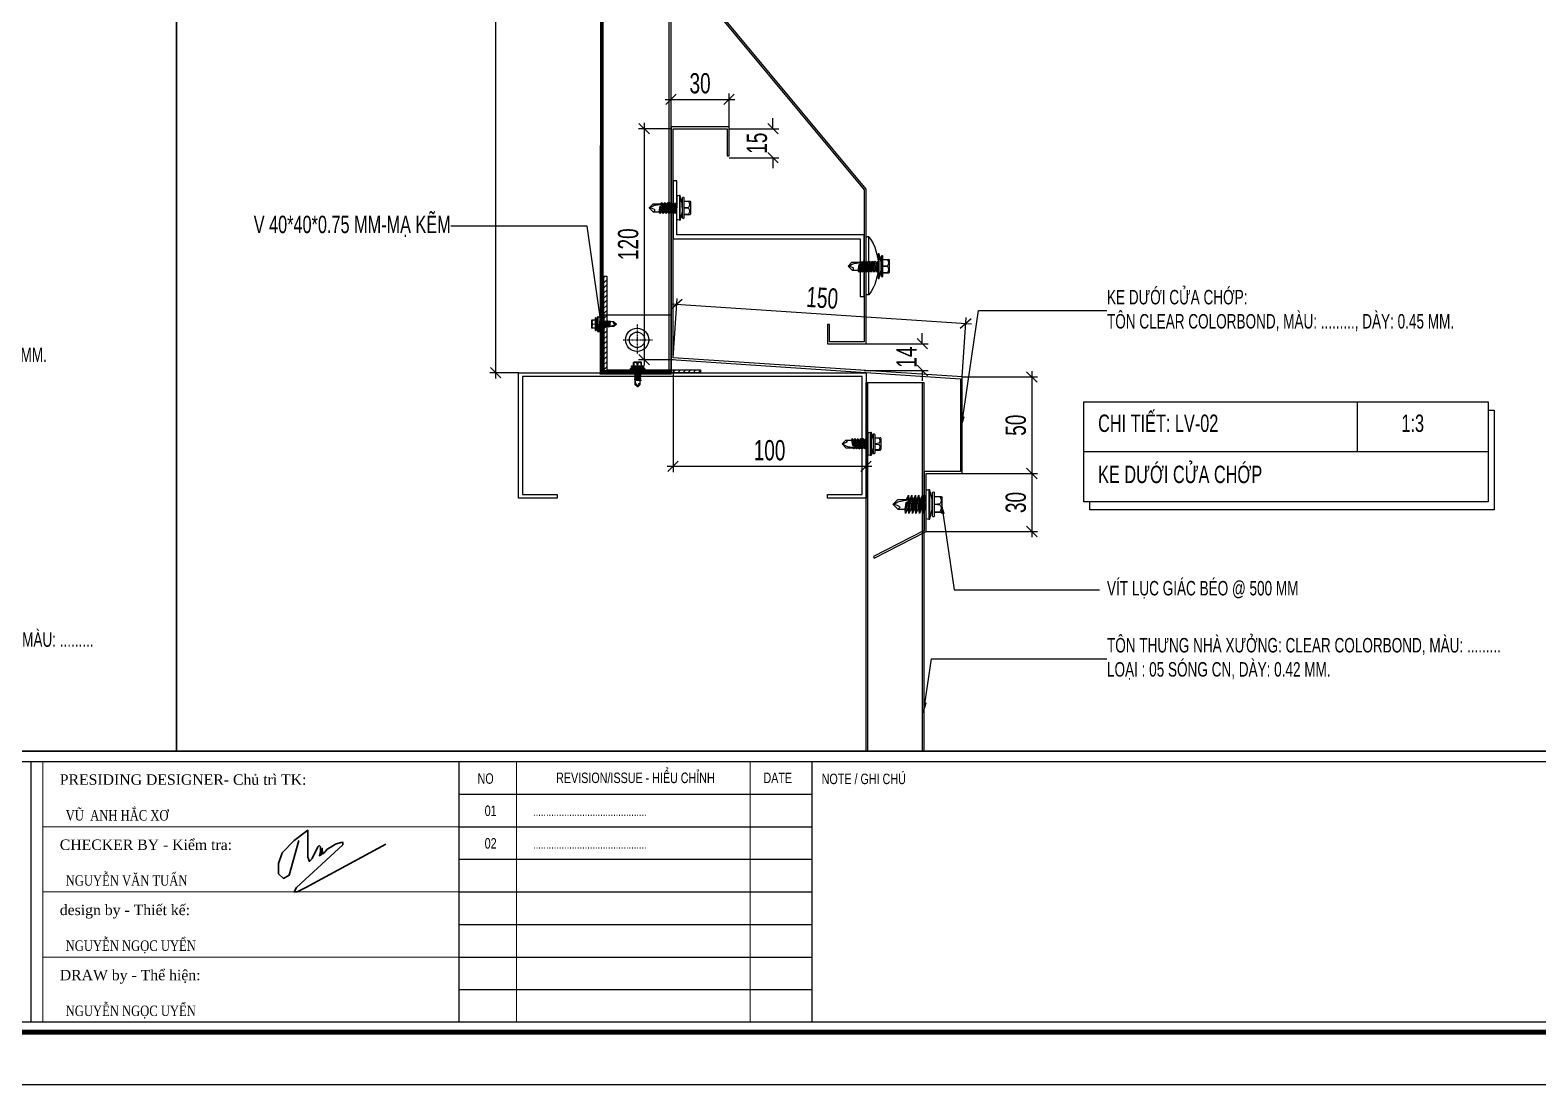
# Model space of a CAD drawing. Header units: inches. Extents: x 315041 to 662841, y -45540 to -35018.
# Drawn here: x 335167.2 to 335427.6, y -37638.9 to -37456.8 of the extents above; entities that cross this region are included whole.
import ezdxf
from ezdxf.enums import TextEntityAlignment as Align

# ---------------------------------------------------------------- set-up
doc = ezdxf.new("R2010")
doc.units = ezdxf.units.IN
doc.header["$MEASUREMENT"] = 0
doc.linetypes.add('AZNB-BN-TL-A- X- POWDER SECTION 1 2 3$0$HIDDEN2', pattern=[0.1875, 0.125, -0.0625])
doc.linetypes.add('HIDDEN', pattern=[0.375, 0.25, -0.125])
for name, color, linetype in [('1', 1, 'Continuous'), ('2', 2, 'Continuous'), ('251', 251, 'Continuous'), ('3', 3, 'Continuous'), ('6', 6, 'Continuous'), ('7', 7, 'Continuous'), ('BAO KHUNG', 31, 'Continuous'), ('flashing', 6, 'Continuous'), ('STRUCTURE', 1, 'Continuous')]:
    doc.layers.add(name, color=color, linetype=linetype)
doc.layers.add('Cover text', color=7, linetype='Continuous', true_color=0x52370f)
doc.layers.add('S-Hatch', color=8, linetype='Continuous', lineweight=9)
doc.styles.add('ST1H', font='vnshxh.shx', dxfattribs={"width": 0.7})
doc.styles.add('ST3', font='times.ttf', dxfattribs={"width": 0.8})
doc.styles.get("Standard").update_dxf_attribs({"font": 'VHARIALN.TTF'})
doc.styles.add('style2', font='VHAVANI.TTF')
doc.dimstyles.new('3', dxfattribs={"dimtxt": 3.5, "dimasz": 1.8, "dimexe": 1, "dimexo": 0, "dimgap": 1, "dimtad": 1, "dimdec": 0, "dimlfac": 3, "dimzin": 0, "dimdsep": 46, "dimtxsty": 'ST1H', "dimblk": 'OBLIQUE', "dimcen": 1, "dimdle": 1, "dimclrd": 8, "dimclre": 8, "dimclrt": 3, "dimadec": 0, "dimazin": 0, "dimtfac": 1, "dimtdec": 0, "dimtix": 1, "dimtofl": 0, "dimtmove": 1, "dimatfit": 3, "dimfxl": 0.18, "dimtolj": 1, "dimtzin": 0, "dimlwd": -1, "dimlwe": -1, "dimarcsym": 1})

# ---------------------------------------------------------------- blocks, each defined once
blk = doc.blocks.new('A$C3be9bcc6')
at = {"layer": '1', "color": 5, "lineweight": 30}
blk.add_lwpolyline([(0.81, 8.89), (-0.84, 2.88), (-1.85, 2.33), (-2.68, 3.13), (-2.68, 4.9), (-2.07, 6.74), (0.04, 8.88), (2.4, 10.63), (2.4, 6), (2.65, 5.25), (3.15, 5.75), (4.09, 7.78), (4.36, 8), (4.55, 7.76), (4.55, 6.96), (4.38, 6.24), (4.73, 6.44), (4.87, 7.5), (4.91, 6.81), (4.96, 6.56), (5.3, 6.85), (5.71, 7.36), (6.26, 7.68), (7.16, 8.21), (8.05, 8.54), (8.45, 8.54), (8.45, 8.14), (0.41, 0.75), (0, 0), (0.54, 0), (2.01, 0.75), (15.87, 8.23)], dxfattribs=at)
blk = doc.blocks.new('A$C75D82031')
at = {"layer": '2', "color": 157, "linetype": 'Continuous'}
blk.add_lwpolyline([(0, 420), (594, 420), (594, 0), (0, 0)], close=True, dxfattribs=at)
at = {"layer": '251', "linetype": 'Continuous'}
for p, q in [((285.8, 50.19), (346.77, 50.19)), ((285.8, 44.56), (346.77, 44.56)), ((285.8, 38.94), (346.77, 38.94)), ((285.8, 33.31), (346.77, 33.31)), ((285.8, 27.69), (346.77, 27.69)), ((285.8, 22.06), (346.77, 22.06)), ((285.8, 16.44), (346.77, 16.44))]:
    blk.add_line(p, q, dxfattribs=at)
at = {"layer": '7', "color": 147, "linetype": 'Continuous'}
blk.add_lwpolyline([(12.33, 57.61), (581.67, 57.61), (581.67, 409.19), (12.33, 409.19)], close=True, dxfattribs=at)
at = {"layer": 'BAO KHUNG', "color": 7}
blk.add_line((346.77, 10.81), (346.77, 55.81), dxfattribs=at)
at = {"layer": 'BAO KHUNG', "color": 167, "linetype": 'Continuous', "const_width": 0.871}
blk.add_lwpolyline([(10.59, 9.07), (583.41, 9.07), (583.41, 410.93), (10.59, 410.93)], close=True, dxfattribs=at)
at = {"layer": 'BAO KHUNG', "color": 7}
for points in [[(144.95, 55.81), (285.8, 55.81), (285.8, 10.81), (144.95, 10.81)], [(211.89, 55.81), (474.14, 55.81), (474.14, 10.81), (211.89, 10.81)]]:
    blk.add_lwpolyline(points, close=True, dxfattribs=at)
at = {"layer": 'S-Hatch'}
for p, q in [((213.95, 10.81), (213.95, 55.81)), ((295.73, 55.81), (295.73, 10.81)), ((336.07, 55.81), (336.07, 10.81)), ((285.8, 44.56), (213.95, 44.56)), ((285.8, 33.31), (213.95, 33.31)), ((285.8, 22.06), (213.95, 22.06))]:
    blk.add_line(p, q, dxfattribs=at)
blk.add_blockref('A$C3be9bcc6', (257.32, 33.31))
at = {"layer": 'BAO KHUNG', "color": 7, "linetype": 'Continuous', "width": 0.9}
for s, p in [('REVISION/ISSUE - HIÓU CHØNH', (316.27, 53)), ('NO', (290.4, 52.88)), ('DATE', (340.86, 52.99)), ('01', (291.27, 47.31)), ('02', (291.27, 41.69))]:
    blk.add_text(s, height=1.8, dxfattribs=at).set_placement(p, align=Align.MIDDLE_CENTER)
at = {"layer": 'BAO KHUNG', "color": 7, "linetype": 'Continuous', "style": 'ST3'}
for s, p in [('PRESIDING DESIGNER- Chủ trì TK:', (216.86, 51.8)), ('CHECKER BY - Kiểm tra:', (216.86, 40.55)), ('design by - Thiết kế:', (216.86, 29.3)), ('DRAW by - Thể hiện:', (216.86, 18.05))]:
    blk.add_text(s, height=1.8, dxfattribs=at).set_placement(p)
at = {"layer": 'BAO KHUNG', "color": 7, "linetype": 'Continuous', "width": 0.9}
blk.add_text('NOTE / GHI CHÚ', height=1.8, dxfattribs=at).set_placement((348.44, 51.92))
at = {"layer": 'Cover text', "linetype": 'Continuous', "width": 0.8}
for s, height, style, p in [('VŨ  ANH HẮC XƠ', 1.8, 'ST3', (217.88, 45.63)), ('............................................', 1.5, 'style2', (298.6, 46.4)), ('............................................', 1.5, 'style2', (298.6, 40.78)), ('NGUYỄN VĂN TUẤN', 1.8, 'ST3', (217.88, 34.38)), ('NGUYỄN NGỌC UYỂN', 1.8, 'ST3', (217.88, 23.13)), ('NGUYỄN NGỌC UYỂN', 1.8, 'ST3', (217.88, 11.88))]:
    blk.add_text(s, height=height, dxfattribs=dict(at, style=style)).set_placement(p)
blk = doc.blocks.new('Short_Self_drilling')
at = {"layer": 'STRUCTURE', "color": 1, "linetype": 'Continuous'}
for p, q in [((6.43, 1.74), (-6.43, 1.73)), ((5.14, 3.76), (-5.14, 3.75)), ((-2.57, 2.9), (-5.14, 2.9)), ((-3.43, 3.75), (-3.43, 6.75)), ((3, 7.19), (-3, 7.18)), ((2.57, 2.9), (-2.57, 2.9)), ((-2.14, 2.8), (-2.14, 2.9)), ((6.25, 0), (0, 0)), ((2.15, 2.8), (2.15, 2.9)), ((2.16, -0.5), (2.15, 0.01)), ((5.14, 2.9), (2.57, 2.9)), ((3.43, 3.76), (3.42, 6.76)), ((2.99, -1.17), (-2.7, -0.23)), ((2.99, -2.7), (-2.7, -1.76)), ((2.99, -4.23), (-2.7, -3.28)), ((2.99, -5.75), (-2.7, -4.81)), ((2.99, -7.28), (-2.7, -6.33)), ((-2.14, -1.38), (-2.14, -0.87)), ((-2.14, -2.91), (-2.14, -2.39)), ((-2.14, -4.43), (-2.14, -3.92)), ((-2.13, -5.96), (-2.14, -5.44)), ((-2.13, -7.49), (-2.13, -6.97)), ((2.16, -2.03), (2.16, -1.51)), ((2.16, -3.55), (2.16, -3.04)), ((2.16, -5.08), (2.16, -4.56)), ((2.16, -6.6), (2.16, -6.09)), ((2.16, -8.13), (2.16, -7.61)), ((-1.91, -7.99), (-2.7, -7.86)), ((-2.14, -12.33), (-2.14, -8.48)), ((3, -8.8), (-1.14, -8.12)), ((2.15, -12.31), (2.15, -9.14))]:
    blk.add_line(p, q, dxfattribs=at)
blk.add_lwpolyline([(6.43, 1.31), (6.43, 1.74), (2.14, 2.81), (-2.14, 2.8), (-6.43, 1.73), (-6.43, 1.3)], close=True, dxfattribs=at)
for points in [[(-6.43, 1.3, -0.088869), (-6.25, 0), (0, 0)], [(-0.13, 3.76), (-0.33, 6.23, 0.338878), (-3.14, 6.23), (-3.33, 3.75)], [(3.3, 3.76), (3.1, 6.23, 0.338878), (0.29, 6.23), (0.1, 3.76)], [(-0.08, -14.04), (-1.04, -12.24, -0.148657), (-1.4, -11.2), (-1.95, -7.72, -0.815006), (-1.21, -7.77, 0.150833), (-0.85, -8.68)], [(2.15, -12.31), (0.17, -14.24, -0.333596), (-0.17, -14.24), (-2.14, -12.33)], [(2.15, -12.31), (1.71, -11.7, 0.52242), (0.88, -11.71), (-0.17, -14.24)]]:
    blk.add_lwpolyline(points, format="xyb", dxfattribs=at)
for points in [[(2.99, -1.17), (2.16, -1.51), (-2.14, -0.85), (-2.7, -0.23), (-2.36, 0)], [(2.99, -2.7), (2.16, -3.04), (-2.14, -2.37), (-2.7, -1.76), (-2.14, -1.38), (2.16, -2.03), (2.99, -2.7)], [(2.99, -4.23), (2.16, -4.56), (-2.14, -3.9), (-2.7, -3.28), (-2.14, -2.91), (2.16, -3.55), (2.99, -4.23)], [(2.99, -5.75), (2.16, -6.09), (-2.14, -5.43), (-2.7, -4.81), (-2.14, -4.43), (2.16, -5.08), (2.99, -5.75)], [(2.99, -7.28), (2.16, -7.62), (-2.14, -6.95), (-2.7, -6.33), (-2.13, -5.96), (2.16, -6.6), (2.99, -7.28)], [(-1.82, -8.53), (-2.14, -8.48), (-2.7, -7.86), (-2.13, -7.49), (-1.83, -7.53)], [(-1.26, -7.62), (2.16, -8.13), (3, -8.8)], [(-1.18, 0), (2.16, -0.5), (2.99, -1.17)], [(3, -8.8), (2.16, -9.14), (-0.85, -8.68)]]:
    blk.add_lwpolyline(points, dxfattribs=at)
for centre, radius, start, end in [((-4.99, 3.32), 0.455, 109.79487, 250.26739), ((-3, 6.75), 0.429, 90.03113, 180.03113), ((3, 6.76), 0.429, 0.03113, 90.03113), ((5.07, 3.33), 0.435, 279.72757, 80.33469), ((9.99, 0.17), 3.74, 162.29632, 182.61031)]:
    blk.add_arc(centre, radius, start, end, dxfattribs=at)
blk = doc.blocks.new('A$C2D4C695A')
at = {"color": 7}
for p, q in [((0, 0.17), (0, 9.83)), ((0.5, 10), (0.17, 10)), ((0.5, 0), (0.5, 10)), ((0.5, 0), (0.17, 0))]:
    blk.add_line(p, q, dxfattribs=at)
at = {"color": 7, "extrusion": (0, 0, -1)}
for centre, major_axis, start_param, end_param in [((0.17, 9.83), (0.118, 0.118), 3.926991, 5.497787), ((-6.47, 5), (-6.07, 6.07), 1.733919, 2.97847), ((0.17, 0.17), (-0.118, 0.118), 3.926991, 5.497787)]:
    blk.add_ellipse(centre, major_axis=major_axis, ratio=1, start_param=start_param, end_param=end_param, dxfattribs=at)
blk = doc.blocks.new('A$C157D6C5F')
at = {"layer": 'STRUCTURE', "color": 1, "linetype": 'Continuous'}
for p, q in [((0.65, 2.85), (1.93, 2.85)), ((2.1, 2.77), (2.14, 3.04)), ((2.27, 2.85), (2.44, 2.85)), ((2.33, 1.14), (2.65, 3.04)), ((2.77, 2.85), (2.94, 2.85)), ((2.84, 1.14), (3.16, 3.04)), ((3.28, 2.85), (3.45, 2.85)), ((3.35, 1.14), (3.66, 3.04)), ((3.79, 2.85), (3.96, 2.85)), ((3.86, 1.14), (4.17, 3.04)), ((4.3, 2.85), (4.47, 2.85)), ((4.36, 1.14), (4.67, 3.03)), ((4.8, 2.85), (4.97, 2.85)), ((4.86, 1.14), (5.17, 3.03)), ((5.33, 0), (5.33, 4.28)), ((5.69, 2.85), (5.72, 2.85)), ((5.72, 2.99), (5.72, 3.85)), ((5.72, 1.28), (5.72, 2.99)), ((6, 0.43), (6, 3.85)), ((6, 3.28), (7, 3.28)), ((7.14, 1.14), (7.14, 3.14)), ((0.66, 1.43), (1.71, 1.43)), ((1.83, 1.14), (2.06, 2.52)), ((2.05, 1.42), (2.22, 1.42)), ((2.56, 1.42), (2.73, 1.42)), ((3.07, 1.42), (3.24, 1.42)), ((3.57, 1.42), (3.74, 1.42)), ((4.08, 1.42), (4.25, 1.42)), ((4.58, 1.42), (4.75, 1.42)), ((5.08, 1.42), (5.19, 1.42)), ((5.69, 1.42), (5.72, 1.42)), ((5.72, 0.43), (5.72, 1.28)), ((6, 1), (7, 1))]:
    blk.add_line(p, q, dxfattribs=at)
for points in [[(0.66, 1.43), (0.02, 2.08, -0.333596), (0.02, 2.2), (0.65, 2.85)], [(0.09, 2.17), (0.68, 2.49, -0.148657), (1.03, 2.61), (2.19, 2.79, -0.815006), (2.17, 2.54, 0.150833), (1.87, 2.42)], [(6, 2.18), (6.83, 2.25, 0.338878), (6.83, 3.18), (6, 3.24)], [(0.66, 1.43), (0.86, 1.57, 0.52242), (0.86, 1.85), (0.02, 2.2)], [(6, 1.04), (6.83, 1.11, 0.338878), (6.83, 2.04), (6, 2.1)]]:
    blk.add_lwpolyline(points, format="xyb", dxfattribs=at)
for points in [[(1.92, 2.75), (1.94, 2.85), (2.14, 3.04), (2.27, 2.85), (2.25, 2.75)], [(2.33, 1.14), (2.22, 1.42), (2.44, 2.85), (2.65, 3.04), (2.77, 2.85), (2.56, 1.42), (2.33, 1.14)], [(2.84, 1.14), (2.73, 1.42), (2.95, 2.85), (3.16, 3.04), (3.28, 2.85), (3.07, 1.42), (2.84, 1.14)], [(3.35, 1.14), (3.24, 1.42), (3.46, 2.85), (3.66, 3.04), (3.79, 2.85), (3.57, 1.42), (3.35, 1.14)], [(3.86, 1.14), (3.74, 1.42), (3.97, 2.85), (4.17, 3.04), (4.3, 2.85), (4.08, 1.42), (3.86, 1.14)], [(4.36, 1.14), (4.24, 1.42), (4.47, 2.85), (4.67, 3.03), (4.8, 2.85), (4.58, 1.42), (4.36, 1.14)], [(4.86, 1.14), (4.75, 1.42), (4.97, 2.85), (5.17, 3.03), (5.19, 3.01)], [(1.83, 1.14), (1.71, 1.42), (1.87, 2.42)], [(2.22, 2.56), (2.05, 1.42), (1.83, 1.14)], [(5.19, 2.13), (5.08, 1.42), (4.86, 1.14)]]:
    blk.add_lwpolyline(points, dxfattribs=at)
blk.add_lwpolyline([(5.19, 0), (5.33, 0), (5.69, 1.43), (5.69, 2.85), (5.33, 4.28), (5.19, 4.28)], close=True, dxfattribs=at)
for centre, radius, start, end in [((5.86, 3.8), 0.151, 19.7637, 160.2363), ((7, 3.14), 0.143, 0, 90), ((5.86, 0.45), 0.145, 189.6964, 350.3036), ((7, 1.14), 0.143, 270, 0)]:
    blk.add_arc(centre, radius, start, end, dxfattribs=at)
blk = doc.blocks.new('HWF12-20')
at = {"layer": 'STRUCTURE', "color": 1, "linetype": 'Continuous'}
for p, q in [((-3.2, 5.18), (-3.2, 7.98)), ((-2.8, 8.38), (2.8, 8.38)), ((3.2, 5.18), (3.2, 7.98)), ((-6, 3.3), (-2, 4.29)), ((-6, 2.9), (-6, 3.3)), ((-6, 3.3), (6, 3.3)), ((6, 2.9), (-6, 2.9)), ((5.84, 1.68), (-5.84, 1.68)), ((-4.8, 5.18), (4.8, 5.18)), ((-4.8, 4.38), (-2.4, 4.38)), ((-3.08, 5.18), (-2.9, 7.49)), ((-2.79, 0.58), (2.52, 1.46)), ((-2.01, 1.21), (-2.79, 0.58)), ((-2.79, 0.58), (-2.01, 0.26)), ((-2.79, -0.84), (2.52, 0.04)), ((-2.4, 4.38), (2.4, 4.38)), ((-2.01, 4.29), (-2.01, 4.38)), ((1.1, 1.68), (-2.01, 1.21)), ((-2.01, 1.21), (-2.01, 1.68)), ((-2.01, 0.26), (2, 0.89)), ((2, 0.39), (-2.01, -0.22)), ((-2.01, -0.22), (-2.01, 0.26)), ((-2, 4.29), (2, 4.29)), ((-0.28, 7.49), (-0.09, 5.18)), ((0.12, 5.18), (0.31, 7.49)), ((2, 4.29), (2, 4.38)), ((2, 4.29), (6, 3.3)), ((2, 0.89), (2.52, 1.46)), ((2, 0.39), (2, 0.87)), ((2.52, 0.04), (2, 0.39)), ((2, -0.54), (2.52, 0.04)), ((2.52, 1.46), (2.2, 1.68)), ((2.4, 4.38), (4.8, 4.38)), ((2.92, 7.49), (3.11, 5.18)), ((6, 3.3), (6, 2.9)), ((-2.01, -0.22), (-2.79, -0.84)), ((-2.79, -0.84), (-2.01, -1.16)), ((-2.79, -2.27), (2.52, -1.38)), ((-2.01, -1.64), (-2.79, -2.27)), ((-2.79, -2.27), (-2.01, -2.58)), ((-2.79, -3.69), (2.52, -2.81)), ((-2.01, -3.06), (-2.79, -3.69)), ((-2.79, -3.69), (-2.01, -4.01)), ((-2.79, -5.12), (2.52, -4.23)), ((-2.01, -4.49), (-2.79, -5.12)), ((-2.79, -5.12), (-2.01, -5.43)), ((-2.79, -6.54), (1.07, -5.9)), ((-2.01, -5.91), (-2.79, -6.54)), ((-2.79, -6.54), (-2.01, -6.86)), ((-2.01, -1.16), (2, -0.54)), ((2, -1.04), (-2.01, -1.64)), ((-2.01, -1.64), (-2.01, -1.16)), ((-2.01, -2.58), (2, -1.96)), ((2, -2.46), (-2.01, -3.06)), ((-2.01, -3.06), (-2.01, -2.58)), ((-2.01, -4.01), (2, -3.39)), ((2, -3.88), (-2.01, -4.49)), ((-2.01, -4.49), (-2.01, -4.01)), ((-2.01, -5.43), (2, -4.81)), ((1.18, -5.43), (-2.01, -5.91)), ((-2.01, -5.91), (-2.01, -5.43)), ((-2.01, -6.86), (0.79, -6.42)), ((-2, -9.82), (-2, -6.86)), ((1.31, -8.78), (1.82, -5.52)), ((2, -5.31), (1.71, -5.35)), ((1.71, -6.28), (2, -6.23)), ((1.78, -5.78), (2.52, -5.66)), ((2, -1.04), (2, -0.56)), ((2.52, -1.38), (2, -1.04)), ((2, -1.96), (2.52, -1.38)), ((2, -2.46), (2, -1.98)), ((2.52, -2.81), (2, -2.46)), ((2, -3.39), (2.52, -2.81)), ((2, -3.88), (2, -3.4)), ((2.52, -4.23), (2, -3.88)), ((2, -4.81), (2.52, -4.23)), ((2, -5.31), (2, -4.83)), ((2.52, -5.66), (2, -5.31)), ((2, -6.23), (2.52, -5.66)), ((2, -9.83), (2, -6.24)), ((-2, -9.82), (-1.59, -9.24)), ((-2, -9.82), (-0.15, -11.61)), ((-0.82, -9.25), (0.16, -11.62)), ((0.08, -11.43), (0.98, -9.75)), ((0.16, -11.62), (2, -9.83))]:
    blk.add_line(p, q, dxfattribs=at)
for centre, radius, start, end in [((-2.8, 7.98), 0.4, 90, 180), ((-1.59, 5.78), 2.15, 52.55918, 127.44082), ((1.61, 5.78), 2.15, 52.55918, 127.44082), ((2.8, 7.98), 0.4, 0, 90), ((-9.32, 1.83), 3.49, 357.42082, 17.73481), ((-4.73, 4.78), 0.406, 99.69644, 260.30356), ((4.66, 4.78), 0.425, 289.76374, 70.23626), ((9.32, 1.83), 3.49, 162.26519, 182.57918), ((-0.4, -5.45), 1.54, 321.08251, 355.39217), ((1.48, -5.62), 0.355, 15.97616, 172.6971), ((-1.21, -9.52), 0.472, 34.23018, 144.5641), ((0.01, -11.4), 0.265, 231.63478, 305.42875), ((-0.45, -8.71), 1.76, 324.00482, 357.82685)]:
    blk.add_arc(centre, radius, start, end, dxfattribs=at)
blk = doc.blocks.new('SideLap')
at = {"layer": 'STRUCTURE', "color": 1, "linetype": 'Continuous'}
for p, q in [((19.9, 5.6), (-0.1, -2.7)), ((15.1, 15.6), (0, 0)), ((15.1, 15.6), (20, 12.1)), ((15.1, 15.6), (40.1, 15.6)), ((41.7, 30.4), (40.1, 15.7)), ((40.1, 15.7), (43.8, -8)), ((48.1, 15.7), (41.7, 30.4)), ((41.7, 30.4), (48.2, -10.3)), ((52.1, -11.3), (48.1, 15.7)), ((48.1, 15.7), (52.1, 15.7)), ((53.7, 30.4), (52.1, 15.7)), ((52.1, 15.7), (57.4, -18.2)), ((60.1, 15.7), (53.7, 30.4)), ((53.7, 30.4), (63.7, -33)), ((65.2, -18.1), (60.1, 15.7)), ((60.1, 15.7), (64.1, 15.7)), ((65.7, 30.4), (64.1, 15.7)), ((64.1, 15.7), (69.4, -18.2)), ((72.1, 15.7), (65.7, 30.4)), ((65.7, 30.4), (75.7, -33)), ((77.2, -18.1), (72.1, 15.7)), ((72.1, 15.7), (76.2, 15.7)), ((77.7, 30.6), (76.2, 15.7)), ((76.2, 15.7), (81.4, -18.2)), ((84.1, 15.7), (77.7, 30.6)), ((77.7, 30.6), (87.7, -33)), ((89.2, -18.1), (84.1, 15.7)), ((84.1, 15.7), (88.2, 15.7)), ((89.7, 30.4), (88.2, 15.7)), ((88.2, 15.7), (93.4, -18.2)), ((96.1, 15.7), (89.7, 30.4)), ((89.7, 30.4), (99.8, -33)), ((101.2, -18.1), (96.1, 15.7)), ((96.1, 15.7), (100.2, 15.7)), ((101.8, 30.4), (100.2, 15.7)), ((100.2, 15.7), (105.4, -18.2)), ((108.2, 15.7), (101.8, 30.4)), ((101.8, 30.4), (111.8, -33)), ((112.1, -10.6), (108.2, 15.7)), ((108.2, 15.7), (112.1, 15.7)), ((112.1, -50.6), (112.1, 48)), ((122.4, -51.9), (122.4, 49.3)), ((122.4, 49.3), (125.8, 49.3)), ((125.8, 49.3), (134.2, 15.6)), ((125.8, 49.3), (125.8, -51.9)), ((134.2, 15.7), (134.9, 15.7)), ((134.2, 15.6), (134.2, -18.2)), ((134.9, 39.2), (134.9, 18.9)), ((134.9, 18.9), (134.9, -21.6)), ((141.7, 39.2), (141.7, -41.8)), ((141.7, 25.7), (165.3, 25.7)), ((141.7, 24.7), (161.2, 23.1)), ((161.2, 1), (141.7, -0.5)), ((168.7, 22.3), (168.7, -24.9)), ((-0.1, -2.7), (15, -18.2)), ((1.5, -2), (15.7, -9.5)), ((15, -18.2), (45.3, -18.2)), ((23.9, -12.4), (51.3, -16.7)), ((45, -15.7), (45.4, -18.2)), ((45.4, -18.2), (52, -33)), ((49.2, -16.4), (52, -33)), ((52, -33), (53.2, -18.1)), ((53.2, -18.1), (52.8, -15.8)), ((53.2, -18.1), (57.2, -18.1)), ((57.4, -18.2), (63.7, -33)), ((63.7, -33), (65.2, -18.1)), ((65.2, -18.1), (69.2, -18.1)), ((69.4, -18.2), (75.7, -33)), ((75.7, -33), (77.2, -18.1)), ((77.2, -18.1), (81.2, -18.1)), ((81.4, -18.2), (87.7, -33)), ((87.7, -33), (89.2, -18.1)), ((89.2, -18.1), (93.3, -18.1)), ((93.4, -18.2), (99.8, -33)), ((99.8, -33), (101.2, -18.1)), ((101.2, -18.1), (105.3, -18.1)), ((105.4, -18.2), (111.8, -33)), ((111.8, -33), (112.1, -19.9)), ((125.8, -51.9), (122.4, -51.9)), ((134.2, -18.2), (125.8, -51.9)), ((134.2, -18.1), (134.9, -18.1)), ((134.9, -21.6), (134.9, -41.8)), ((141.7, -2.3), (161.2, -3.9)), ((161.2, -26), (141.7, -27.5)), ((141.7, -28.3), (165.3, -28.3))]:
    blk.add_line(p, q, dxfattribs=at)
for centre, radius, start, end in [((17.7, 8.9), 3.99, 304.2302, 54.5641), ((113.4, 77.3), 29.4, 267.4208, 287.7348), ((138.3, 38.6), 3.42, 9.6964, 170.3036), ((146.7, 12.1), 18.2, 322.5592, 37.4408), ((165.3, 22.3), 3.38, 0, 90), ((1.8, -1.4), 2.24, 141.6348, 215.4287), ((24.4, 2.5), 14.9, 234.0048, 267.8268), ((51.9, 2.1), 13, 231.0825, 265.3922), ((50.5, -13.8), 2.99, 285.9762, 82.6971), ((113.4, -80), 29.4, 72.2652, 92.5792), ((138.3, -40.6), 3.59, 199.7637, 340.2363), ((146.7, -14.9), 18.2, 322.5592, 37.4408), ((165.3, -24.9), 3.38, 270, 0)]:
    blk.add_arc(centre, radius, start, end, dxfattribs=at)
blk = doc.blocks.new('_Oblique')
at = {"color": 0, "linetype": 'ByBlock', "lineweight": -2}
blk.add_line((-0.5, -0.5), (0.5, 0.5), dxfattribs=at)
blk = doc.blocks.new('*D637')
at = {"color": 8, "linetype": 'Continuous', "transparency": 16777216}
for p, q in [((335276.88, -37468.79), (335288.88, -37468.79)), ((335277.88, -37473.86), (335277.88, -37467.79)), ((335287.88, -37473.86), (335287.88, -37467.79))]:
    blk.add_line(p, q, dxfattribs=at)
at = {"layer": 'Defpoints', "color": 0, "transparency": 16777216}
for p in [(335287.88, -37468.79), (335277.88, -37473.86), (335287.88, -37473.86)]:
    blk.add_point(p, dxfattribs=at)
at = {"color": 8, "transparency": 16777216, "xscale": 1.8, "yscale": 1.8, "zscale": 1.8, "rotation": 180}
blk.add_blockref('_Oblique', (335277.88, -37468.79), dxfattribs=at)
at = {"color": 8, "transparency": 16777216, "xscale": 1.8, "yscale": 1.8, "zscale": 1.8}
blk.add_blockref('_Oblique', (335287.88, -37468.79), dxfattribs=at)
at = {"color": 3, "transparency": 16777216, "insert": (335282.88, -37466.04), "char_height": 3.5, "attachment_point": 5, "style": 'ST1H'}
blk.add_mtext('\\A1;30', dxfattribs=at)
blk = doc.blocks.new('*D638')
at = {"color": 8, "linetype": 'Continuous', "transparency": 16777216}
for p, q in [((335287.88, -37473.86), (335296.46, -37473.86)), ((335295.46, -37473.86), (335295.46, -37472.06)), ((335287.88, -37478.86), (335296.46, -37478.86)), ((335295.46, -37478.86), (335295.46, -37480.66))]:
    blk.add_line(p, q, dxfattribs=at)
at = {"layer": 'Defpoints', "color": 0, "transparency": 16777216}
for p in [(335287.88, -37473.86), (335287.88, -37478.86), (335295.46, -37478.86)]:
    blk.add_point(p, dxfattribs=at)
at = {"color": 8, "transparency": 16777216, "xscale": 1.8, "yscale": 1.8, "zscale": 1.8}
for p, rotation in [((335295.46, -37473.86), 270), ((335295.46, -37478.86), 90)]:
    blk.add_blockref('_Oblique', p, dxfattribs=dict(at, rotation=rotation))
at = {"color": 3, "transparency": 16777216, "insert": (335292.71, -37476.36), "char_height": 3.5, "attachment_point": 5, "rotation": 90, "style": 'ST1H'}
blk.add_mtext('\\A1;15', dxfattribs=at)
blk = doc.blocks.new('*D639')
at = {"color": 8, "linetype": 'Continuous', "transparency": 16777216}
for p, q in [((335277.88, -37473.86), (335272.23, -37473.86)), ((335273.23, -37472.86), (335273.23, -37514.74)), ((335278.21, -37513.74), (335272.23, -37513.74))]:
    blk.add_line(p, q, dxfattribs=at)
at = {"layer": 'Defpoints', "color": 0, "transparency": 16777216}
for p in [(335277.88, -37473.86), (335273.23, -37513.74), (335278.21, -37513.74)]:
    blk.add_point(p, dxfattribs=at)
at = {"color": 8, "transparency": 16777216, "xscale": 1.8, "yscale": 1.8, "zscale": 1.8}
for p, rotation in [((335273.23, -37473.86), 90), ((335273.23, -37513.74), 270)]:
    blk.add_blockref('_Oblique', p, dxfattribs=dict(at, rotation=rotation))
at = {"color": 3, "transparency": 16777216, "insert": (335270.48, -37493.8), "char_height": 3.5, "attachment_point": 5, "rotation": 90, "style": 'ST1H'}
blk.add_mtext('\\A1;120', dxfattribs=at)
blk = doc.blocks.new('*D640')
at = {"color": 8, "linetype": 'Continuous', "transparency": 16777216}
for p, q in [((335277.85, -37504.1), (335329.77, -37507.53)), ((335278.23, -37513.42), (335278.91, -37503.17)), ((335328.16, -37516.72), (335328.84, -37506.47))]:
    blk.add_line(p, q, dxfattribs=at)
at = {"layer": 'Defpoints', "color": 0, "transparency": 16777216}
for p in [(335328.77, -37507.47), (335278.23, -37513.42), (335328.16, -37516.72)]:
    blk.add_point(p, dxfattribs=at)
at = {"color": 8, "transparency": 16777216, "xscale": 1.8, "yscale": 1.8, "zscale": 1.8}
for p, rotation in [((335278.85, -37504.17), 176.2198379699522), ((335328.77, -37507.47), 356.2198379699522)]:
    blk.add_blockref('_Oblique', p, dxfattribs=dict(at, rotation=rotation))
at = {"color": 3, "transparency": 16777216, "insert": (335303.99, -37503.07), "char_height": 3.5, "attachment_point": 5, "rotation": 356.2198, "style": 'ST1H'}
blk.add_mtext('\\A1;150', dxfattribs=at)
blk = doc.blocks.new('*D641')
at = {"color": 8, "linetype": 'Continuous', "transparency": 16777216}
for p, q in [((335278.21, -37515.59), (335278.21, -37533.14)), ((335311.55, -37516), (335311.55, -37533.14)), ((335277.21, -37532.14), (335312.55, -37532.14))]:
    blk.add_line(p, q, dxfattribs=at)
at = {"layer": 'Defpoints', "color": 0, "transparency": 16777216}
for p in [(335278.21, -37515.59), (335311.55, -37516), (335311.55, -37532.14)]:
    blk.add_point(p, dxfattribs=at)
at = {"color": 8, "transparency": 16777216, "xscale": 1.8, "yscale": 1.8, "zscale": 1.8}
for p, rotation in [((335278.21, -37532.14), 179.9997818330065), ((335311.55, -37532.14), 359.9997818330065)]:
    blk.add_blockref('_Oblique', p, dxfattribs=dict(at, rotation=rotation))
at = {"color": 3, "transparency": 16777216, "insert": (335294.88, -37529.39), "char_height": 3.5, "attachment_point": 5, "rotation": 359.9998, "style": 'ST1H'}
blk.add_mtext('\\A1;100', dxfattribs=at)
blk = doc.blocks.new('*D658')
at = {"color": 8, "linetype": 'Continuous', "transparency": 16777216}
for p, q in [((335340.17, -37515.72), (335340.17, -37534.38)), ((335328.16, -37516.72), (335341.17, -37516.72)), ((335328.16, -37533.38), (335341.17, -37533.38))]:
    blk.add_line(p, q, dxfattribs=at)
at = {"layer": 'Defpoints', "color": 0, "transparency": 16777216}
for p in [(335328.16, -37516.72), (335328.16, -37533.38), (335340.17, -37533.38)]:
    blk.add_point(p, dxfattribs=at)
at = {"color": 8, "transparency": 16777216, "xscale": 1.8, "yscale": 1.8, "zscale": 1.8}
for p, rotation in [((335340.17, -37516.72), 90), ((335340.17, -37533.38), 270)]:
    blk.add_blockref('_Oblique', p, dxfattribs=dict(at, rotation=rotation))
at = {"color": 3, "transparency": 16777216, "insert": (335337.42, -37525.05), "char_height": 3.5, "attachment_point": 5, "rotation": 90, "style": 'ST1H'}
blk.add_mtext('\\A1;50', dxfattribs=at)
blk = doc.blocks.new('*D659')
at = {"color": 8, "linetype": 'Continuous', "transparency": 16777216}
for p, q in [((335328.16, -37533.38), (335341.17, -37533.38)), ((335340.17, -37532.38), (335340.17, -37544.39)), ((335321.9, -37543.39), (335341.17, -37543.39))]:
    blk.add_line(p, q, dxfattribs=at)
at = {"layer": 'Defpoints', "color": 0, "transparency": 16777216}
for p in [(335328.16, -37533.38), (335321.9, -37543.39), (335340.17, -37543.39)]:
    blk.add_point(p, dxfattribs=at)
at = {"color": 8, "transparency": 16777216, "xscale": 1.8, "yscale": 1.8, "zscale": 1.8}
for p, rotation in [((335340.17, -37533.38), 90), ((335340.17, -37543.39), 270)]:
    blk.add_blockref('_Oblique', p, dxfattribs=dict(at, rotation=rotation))
at = {"color": 3, "transparency": 16777216, "insert": (335337.42, -37538.39), "char_height": 3.5, "attachment_point": 5, "rotation": 90, "style": 'ST1H'}
blk.add_mtext('\\A1;30', dxfattribs=at)
blk = doc.blocks.new('*D660')
at = {"color": 8, "linetype": 'Continuous', "transparency": 16777216}
for p, q in [((335251.55, -37290.99), (335246.59, -37290.99)), ((335247.59, -37516.99), (335247.59, -37289.99)), ((335251.55, -37515.99), (335246.59, -37515.99))]:
    blk.add_line(p, q, dxfattribs=at)
at = {"layer": 'Defpoints', "color": 0, "transparency": 16777216}
for p in [(335247.59, -37290.99), (335251.55, -37290.99), (335251.55, -37515.99)]:
    blk.add_point(p, dxfattribs=at)
at = {"color": 8, "transparency": 16777216, "xscale": 1.8, "yscale": 1.8, "zscale": 1.8}
for p, rotation in [((335247.59, -37290.99), 90), ((335247.59, -37515.99), 270)]:
    blk.add_blockref('_Oblique', p, dxfattribs=dict(at, rotation=rotation))
at = {"color": 3, "transparency": 16777216, "insert": (335244.84, -37403.49), "char_height": 3.5, "attachment_point": 5, "rotation": 90, "style": 'ST1H'}
blk.add_mtext('\\A1;1200', dxfattribs=at)
blk = doc.blocks.new('*D661')
at = {"color": 8, "linetype": 'Continuous', "transparency": 16777216}
for p, q in [((335321.26, -37510.98), (335321.26, -37509.18)), ((335311.55, -37510.98), (335322.26, -37510.98)), ((335311.24, -37515.6), (335322.26, -37515.6)), ((335321.26, -37515.6), (335321.26, -37517.4))]:
    blk.add_line(p, q, dxfattribs=at)
at = {"layer": 'Defpoints', "color": 0, "transparency": 16777216}
for p in [(335311.55, -37510.98), (335311.24, -37515.6), (335321.26, -37515.6)]:
    blk.add_point(p, dxfattribs=at)
at = {"color": 8, "transparency": 16777216, "xscale": 1.8, "yscale": 1.8, "zscale": 1.8}
for p, rotation in [((335321.26, -37510.98), 270), ((335321.26, -37515.6), 90)]:
    blk.add_blockref('_Oblique', p, dxfattribs=dict(at, rotation=rotation))
at = {"color": 3, "transparency": 16777216, "insert": (335318.51, -37513.29), "char_height": 3.5, "attachment_point": 5, "rotation": 90, "style": 'ST1H'}
blk.add_mtext('\\A1;14', dxfattribs=at)

msp = doc.modelspace()

# ---------------------------------------------------------------- hatches: boundary and pattern name
h = msp.add_hatch()
h.set_pattern_fill('ANSI31', color=1, scale=5, style=0)
h.set_pattern_definition([(45, (-200871.9738, 26686.1215), (-0.44194173824, 0.44194173824), [])])
h.paths.add_polyline_path([(335282.9482, -37515.988), (335266.2816, -37515.988), (335266.2816, -37499.3213), (335266.7816, -37499.3213), (335266.7816, -37515.488), (335282.9482, -37515.488)])
at = {"layer": '6'}
h = msp.add_hatch(dxfattribs=at)
h.set_pattern_fill('ANSI31', color=207, scale=3, angle=90, style=0)
h.set_pattern_definition([(45, (379117.7553, -313065.13935), (0.26516504294, -0.26516504294), [])])
h.paths.add_polyline_path([(335265.8816, -37515.988), (335265.8816, -37505.988), (335266.2816, -37505.988), (335266.2816, -37515.588), (335277.8816, -37515.588), (335277.8816, -37515.988)])

# ---------------------------------------------------------------- linework, layer by layer
at = {"color": 8, "linetype": 'AZNB-BN-TL-A- X- POWDER SECTION 1 2 3$0$HIDDEN2'}
for p, q in [((335272.0038, -37507.682), (335272.0038, -37512.6828)), ((335269.586, -37510.3042), (335274.7369, -37510.3042))]:
    msp.add_line(p, q, dxfattribs=at)
at = {"color": 9}
msp.add_line((335396.3475, -37521.0143), (335396.3475, -37529.6389), dxfattribs=at)
at = {"color": 8}
msp.add_lwpolyline([(335192.438, -37229.7343), (335537.1113, -37229.7343), (335537.1113, -37581.3141), (335192.438, -37581.3141)], close=True, dxfattribs=at)
at = {"color": 1}
for points in [[(335311.2149, -37502.8518), (335311.2149, -37492.1851), (335278.8831, -37492.1851), (335278.8831, -37482.8518), (335278.2164, -37482.8518), (335278.2164, -37492.8518), (335310.5482, -37492.8518), (335310.5482, -37502.8518)], [(335282.9482, -37515.988), (335266.2816, -37515.988), (335266.2816, -37499.3213), (335266.7816, -37499.3213), (335266.7816, -37515.488), (335282.9482, -37515.488)]]:
    msp.add_lwpolyline(points, close=True, dxfattribs=at)
at = {"color": 94}
msp.add_lwpolyline([(335304.8816, -37536.988), (335310.8816, -37536.988), (335310.8816, -37516.6547), (335252.2149, -37516.6547), (335252.2149, -37536.988), (335258.2149, -37536.988), (335258.2149, -37537.6547), (335251.5482, -37537.6547), (335251.5482, -37515.988), (335311.5482, -37515.988), (335311.5482, -37537.6547), (335304.8816, -37537.6547), (335304.8816, -37536.988)], dxfattribs=at)
at = {"color": 8}
for radius in [2, 1.3333]:
    msp.add_circle((335272.0038, -37510.3042), radius, dxfattribs=at)
at = {"layer": '2', "color": 114}
for points in [[(335265.8816, -37405.5242), (335265.8816, -37515.988), (335265.8816, -37515.988), (335266.2816, -37405.5242)], [(335265.8816, -37405.5242), (335265.8816, -37515.988), (335277.8816, -37515.988), (335277.8816, -37405.5242)], [(335277.4816, -37405.5242), (335277.4816, -37515.988), (335277.8816, -37515.988), (335277.8816, -37405.5242)]]:
    msp.add_lwpolyline(points, dxfattribs=at)
at = {"layer": '2', "color": 3, "ltscale": 0.3}
for points in [[(335311.5484, -37581.3141), (335311.5482, -37517.6547), (335321.5482, -37517.6547), (335321.5482, -37581.3141)], [(335311.8817, -37581.3141), (335311.8816, -37517.6547)], [(335321.2149, -37517.6547), (335321.2148, -37581.3141)]]:
    msp.add_lwpolyline(points, dxfattribs=at)
at = {"layer": '6', "color": 207}
for points in [[(335265.8816, -37515.988), (335265.8816, -37505.988), (335266.2816, -37505.988), (335266.2816, -37515.588), (335277.8816, -37515.588), (335277.8816, -37515.988)], [(335265.8816, -37505.988), (335277.8816, -37505.988), (335277.8816, -37515.988), (335265.8816, -37515.988)]]:
    msp.add_lwpolyline(points, close=True, dxfattribs=at)
at = {"layer": 'flashing', "color": 52, "linetype": 'HIDDEN', "ltscale": 20, "true_color": 0xd0d926}
msp.add_lwpolyline([(335265.9391, -37405.5242, 0.6667, 0.6667, 0), (335265.8816, -37515.988, 0.6667, 0.6667, 0), (335277.9901, -37515.9908, 0, 0, 0)], format="xyseb", dxfattribs=at)
at = {"layer": 'flashing'}
for points in [[(335284.5482, -37415.988), (335284.5482, -37410.988), (335277.8816, -37410.988), (335277.8816, -37444.3214), (335311.2149, -37484.3895), (335311.2149, -37510.6474), (335305.2149, -37510.6474), (335305.2149, -37507.6474), (335304.8816, -37507.6474), (335304.8816, -37510.9807), (335304.8816, -37510.9807), (335311.5482, -37510.9807), (335311.5482, -37484.3079), (335278.2149, -37444.2091), (335278.2149, -37411.3236), (335284.2149, -37411.3236), (335284.2149, -37415.988)], [(335321.9031, -37533.3825), (335328.1631, -37533.3825), (335328.1631, -37516.7158), (335278.2365, -37513.4171), (335278.2365, -37473.8648), (335287.5698, -37473.8648), (335287.5698, -37478.5293), (335287.9031, -37478.5293), (335287.9031, -37473.5293), (335277.9031, -37473.5293), (335277.9031, -37513.7229), (335327.8298, -37517.0217), (335327.8298, -37533.0492), (335321.5698, -37533.0492), (335321.5698, -37543.2505), (335312.8363, -37547.7337), (335312.9717, -37548.0208), (335321.9031, -37543.3886)]]:
    msp.add_lwpolyline(points, close=True, dxfattribs=at)

# ---------------------------------------------------------------- block references
at = {"color": 1}
msp.add_blockref('A$C75D82031', (334955.4423, -37638.9242), dxfattribs=at)
for p, xscale, yscale, zscale, rotation in [((335278.8831, -37487.5184), 0.3325819354032714, 0.332581935399503, 0.3325819354032714, 269.9688727296304), ((335265.5397, -37507.5996), 0.1995491612419597, 0.1995491612469777, 0.1995491612419597, 89.96887273130173), ((335272.0816, -37515.588), 0.1995491612419518, 0.1995491612397018, 0.1995491612419518, 359.96887273548)]:
    msp.add_blockref('Short_Self_drilling', p, dxfattribs=dict(at, xscale=xscale, yscale=yscale, zscale=zscale, rotation=rotation))
at = {"color": 8}
for name, p in [('A$C2D4C695A', (335311.5482, -37502.5184)), ('A$C157D6C5F', (335308.4668, -37499.7386))]:
    msp.add_blockref(name, p, dxfattribs=at)
at = {"xscale": 0.3333333333321207, "yscale": 0.3333333333321207, "zscale": 0.3333333333333333, "rotation": 270}
msp.add_blockref('HWF12-20', (335311.3228, -37528.2675), dxfattribs=at)
at = {"layer": 'flashing', "color": 4, "xscale": -0.05000000013387762, "yscale": 0.04999999997016857, "zscale": 0.04999999996895591, "rotation": 180}
msp.add_blockref('SideLap', (335316.2763, -37538.7773), dxfattribs=at)

# ---------------------------------------------------------------- dimensions: what is measured, and where the dimension line sits
at = {"color": 8}
dim = msp.add_linear_dim(base=(335287.8816, -37468.787), p1=(335277.8816, -37473.8557), p2=(335287.8816, -37473.8557), dimstyle='3', dxfattribs=at)
dim.commit()
dim.dimension.update_dxf_attribs({"geometry": '*D637', "text_midpoint": (335282.8816, -37466.037)})
for base, p1, p2, angle, picture, middle in [((335273.2295, -37513.7435), (335277.8816, -37473.8557), (335278.2149, -37513.7435), 90, '*D639', (335270.4795, -37493.7996)), ((335295.4603, -37478.8557), (335287.8816, -37473.8557), (335287.8816, -37478.8557), 90, '*D638', (335292.7103, -37476.3557)), ((335321.2558, -37515.5979), (335311.5482, -37510.9807), (335311.2432, -37515.5979), 90, '*D661', (335318.5058, -37513.2893)), ((335311.5482, -37532.144), (335278.2149, -37515.588), (335311.5482, -37516.0047), 179.999782, '*D641', (335294.8815, -37529.3939)), ((335340.1685, -37533.3825), (335328.1631, -37516.7158), (335328.1631, -37533.3825), 90, '*D658', (335337.4185, -37525.0492)), ((335340.1685, -37543.3886), (335328.1631, -37533.3825), (335321.9031, -37543.3886), 90, '*D659', (335337.4185, -37538.3856))]:
    dim = msp.add_linear_dim(base=base, p1=p1, p2=p2, angle=angle, dimstyle='3', dxfattribs=at)
    dim.commit()
    dim.dimension.update_dxf_attribs({"geometry": picture, "text_midpoint": middle})
dim = msp.add_aligned_dim(p1=(335278.2343, -37513.4169), p2=(335328.1631, -37516.7158), distance=9.2695, dimstyle='3', dxfattribs=at)
dim.commit()
dim.dimension.update_dxf_attribs({"geometry": '*D640', "text_midpoint": (335303.9912, -37503.073)})

# ---------------------------------------------------------------- leaders
at = {"color": 9}
msp.add_leader([(335324.5845, -37538.5481), (335326.7365, -37553.4629), (335353.1572, -37553.4629)], dimstyle='3', override={"dimgap": 1, "dimtad": 0}, dxfattribs=at)

# ---------------------------------------------------------------- next in the draw order: texts
at = {"layer": '3', "style": 'ST1H', "bg_fill": 2}
for s, insert, char_height, attachment_point in [('\\A1;v 40*40*0.75 mm-m¹ kÏm', (335239.8177, -37490.7133), 3, 6), ('\\A1;ke d\xadíi cöa chíp: \\Pt«n CLEAR COLORBOND, mµu: ........., dµy: 0.45 mm.', (335353.1572, -37505.2562), 2.5, 4), ('\\A1;ke d\xadíi cöa chíp: \\Pt«n CLEAR COLORBOND, mµu: ........., dµy: 0.45 mm.', (335110.1228, -37511.0415), 2.5, 4), ('\\A1;vÝt lôc gi¸c bÐo @ 500 mm', (335353.1572, -37553.4629), 2.5, 4), ('\\A1;t«n TH¦NG nhµ x\xadëng: CLEAR COLORBOND, mµu: .........\\PLo¹i : 05 SãNG CN, dµy: 0.42 mm.', (335110.1228, -37564.4145), 2.5, 4), ('\\A1;t«n TH¦NG nhµ x\xadëng: CLEAR COLORBOND, mµu: .........\\PLo¹i : 05 SãNG CN, dµy: 0.42 mm.', (335353.1572, -37565.3915), 2.5, 4)]:
    msp.add_mtext(s, dxfattribs=dict(at, insert=insert, char_height=char_height, attachment_point=attachment_point))

# ---------------------------------------------------------------- next in the draw order: linework, layer by layer
at = {"color": 8}
msp.add_lwpolyline([(334967.7734, -37229.7343), (335192.438, -37229.7343), (335192.438, -37581.3141), (334967.7734, -37581.3141)], close=True, dxfattribs=at)

# ---------------------------------------------------------------- next in the draw order: dimensions: what is measured, and where the dimension line sits
dim = msp.add_linear_dim(base=(335247.595, -37290.988), p1=(335251.5482, -37515.988), p2=(335251.5482, -37290.988), angle=90, text='1200', dimstyle='3', dxfattribs=at)
dim.commit()
dim.dimension.update_dxf_attribs({"geometry": '*D660', "text_midpoint": (335244.845, -37403.488)})

# ---------------------------------------------------------------- next in the draw order: leaders
at = {"color": 9}
for points in [[(335266.2816, -37510.788), (335263.3851, -37490.7133), (335239.8177, -37490.7133)], [(335328.0493, -37525.3308), (335330.9458, -37505.2562), (335353.1572, -37505.2562)], [(335321.4907, -37574.7017), (335322.8341, -37565.3915), (335353.1572, -37565.3915)]]:
    msp.add_leader(points, dimstyle='3', override={"dimgap": 1, "dimtad": 0}, dxfattribs=at)

# ---------------------------------------------------------------- next in the draw order: texts
at = {"layer": '3', "insert": (335351.6292, -37524.7287), "char_height": 3, "attachment_point": 4, "style": 'ST1H', "bg_fill": 2}
msp.add_mtext('\\A1;CHI TIÕT: LV-02', dxfattribs=at)

# ---------------------------------------------------------------- next in the draw order: linework, layer by layer
at = {"color": 9}
for points in [[(335349.1597, -37521.0143), (335418.9826, -37521.0143), (335418.9826, -37538.2635), (335349.1597, -37538.2635)], [(335349.1597, -37521.0143), (335418.9826, -37521.0143), (335418.9826, -37529.6389), (335349.1597, -37529.6389)]]:
    msp.add_lwpolyline(points, close=True, dxfattribs=at)
msp.add_lwpolyline([(335418.9826, -37522.4349), (335420.0052, -37522.4349), (335420.0052, -37539.6841), (335350.1823, -37539.6841), (335350.1823, -37538.2635)], dxfattribs=at)

# ---------------------------------------------------------------- next in the draw order: texts
at = {"layer": '3', "char_height": 3, "attachment_point": 4, "style": 'ST1H', "bg_fill": 2}
for s, insert in [('\\A1;1:3', (335404.0067, -37524.7287)), ('\\A1;KE D¦íI CöA CHíP', (335351.6292, -37533.5584))]:
    msp.add_mtext(s, dxfattribs=dict(at, insert=insert))

doc.saveas('drawing.dxf')
